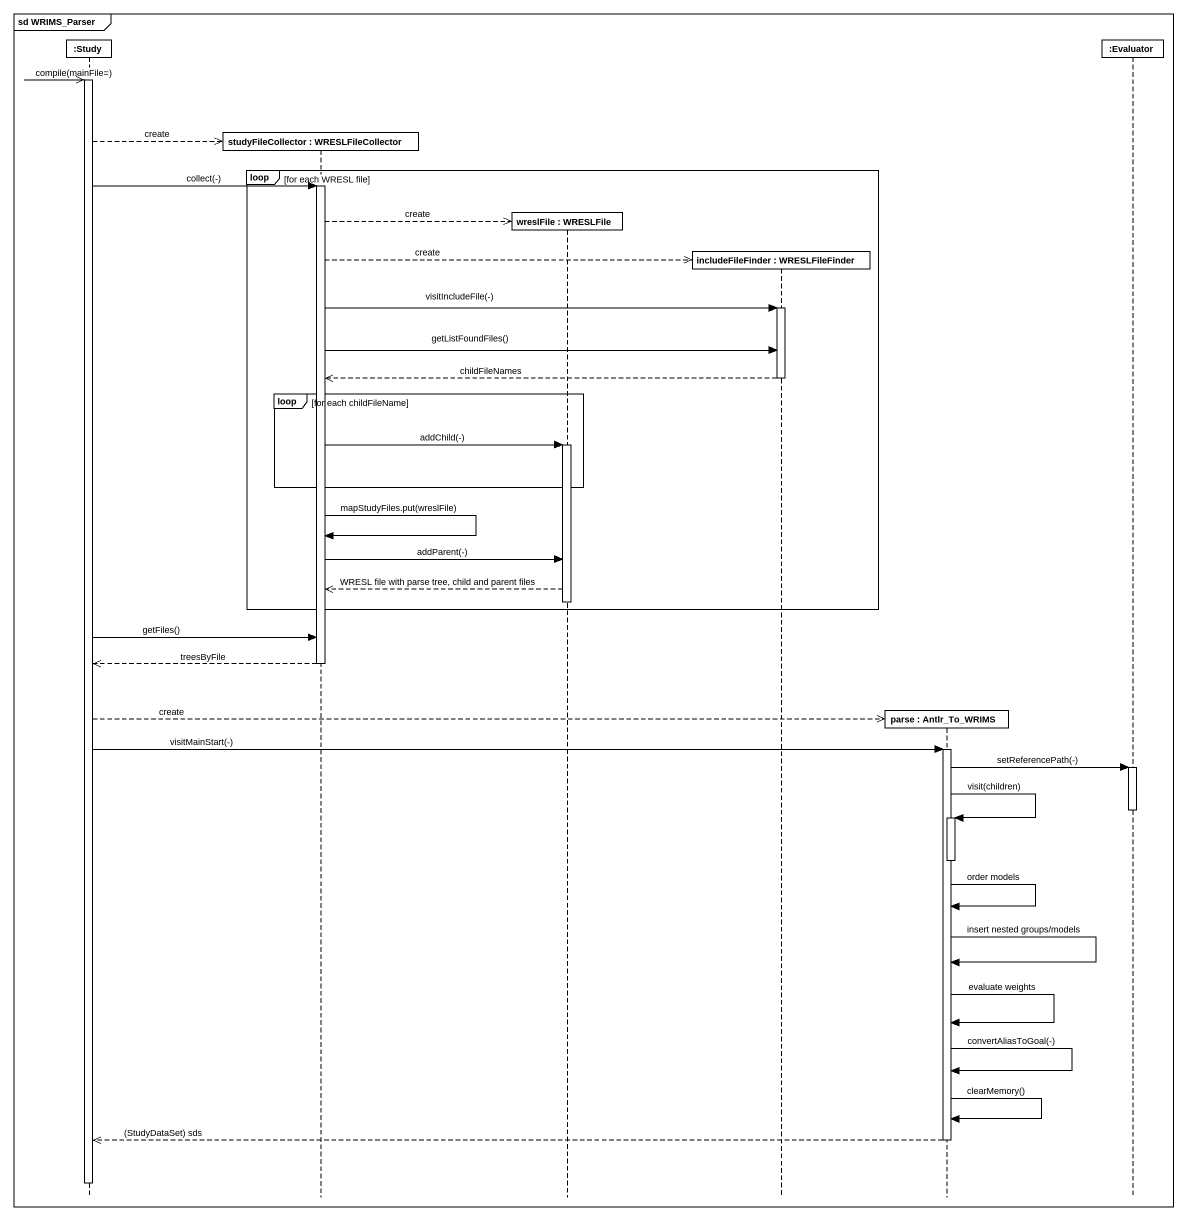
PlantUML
@startuml
mainframe sd WRIMS_Parser
hide footbox
participant ":Study" as Study
participant "studyFileCollector : WRESLFileCollector" as studyFileCollector
participant "wreslFile : WRESLFile" as wreslFile
participant "includeFileFinder : WRESLFileFinder" as includeFileFinder
participant "parse : Antlr_To_WRIMS" as parse
participant ":Evaluator" as Evaluator

Study ->> Study : compile(mainFile=)
activate Study
Study -->> studyFileCollector ** : create
loop for each WRESL file
  Study -> studyFileCollector : collect(-)
  activate studyFileCollector
  studyFileCollector -->> wreslFile ** : create
  studyFileCollector -->> includeFileFinder ** : create
  studyFileCollector -> includeFileFinder : visitIncludeFile(-)
  activate includeFileFinder
  studyFileCollector -> includeFileFinder : getListFoundFiles()
  includeFileFinder -->> studyFileCollector : childFileNames
  deactivate includeFileFinder
  loop for each childFileName
    studyFileCollector -> wreslFile : addChild(-)
    activate wreslFile
  end
  studyFileCollector -> studyFileCollector : mapStudyFiles.put(wreslFile)
  studyFileCollector -> wreslFile : addParent(-)
  wreslFile -->> studyFileCollector : WRESL file with parse tree, child and parent files
  deactivate wreslFile
end
Study -> studyFileCollector : getFiles()
studyFileCollector -->> Study : treesByFile
deactivate studyFileCollector
Study -->> parse ** : create
Study -> parse : visitMainStart(-)
activate parse
parse -> Evaluator : setReferencePath(-)
activate Evaluator
deactivate Evaluator
parse -> parse : visit(children)
activate parse
deactivate parse
parse -> parse : order models
parse -> parse : insert nested groups/models
parse -> parse : evaluate weights
parse -> parse : convertAliasToGoal(-)
parse -> parse : clearMemory()
parse -->> Study : (StudyDataSet) sds
deactivate parse
deactivate Study
@enduml
